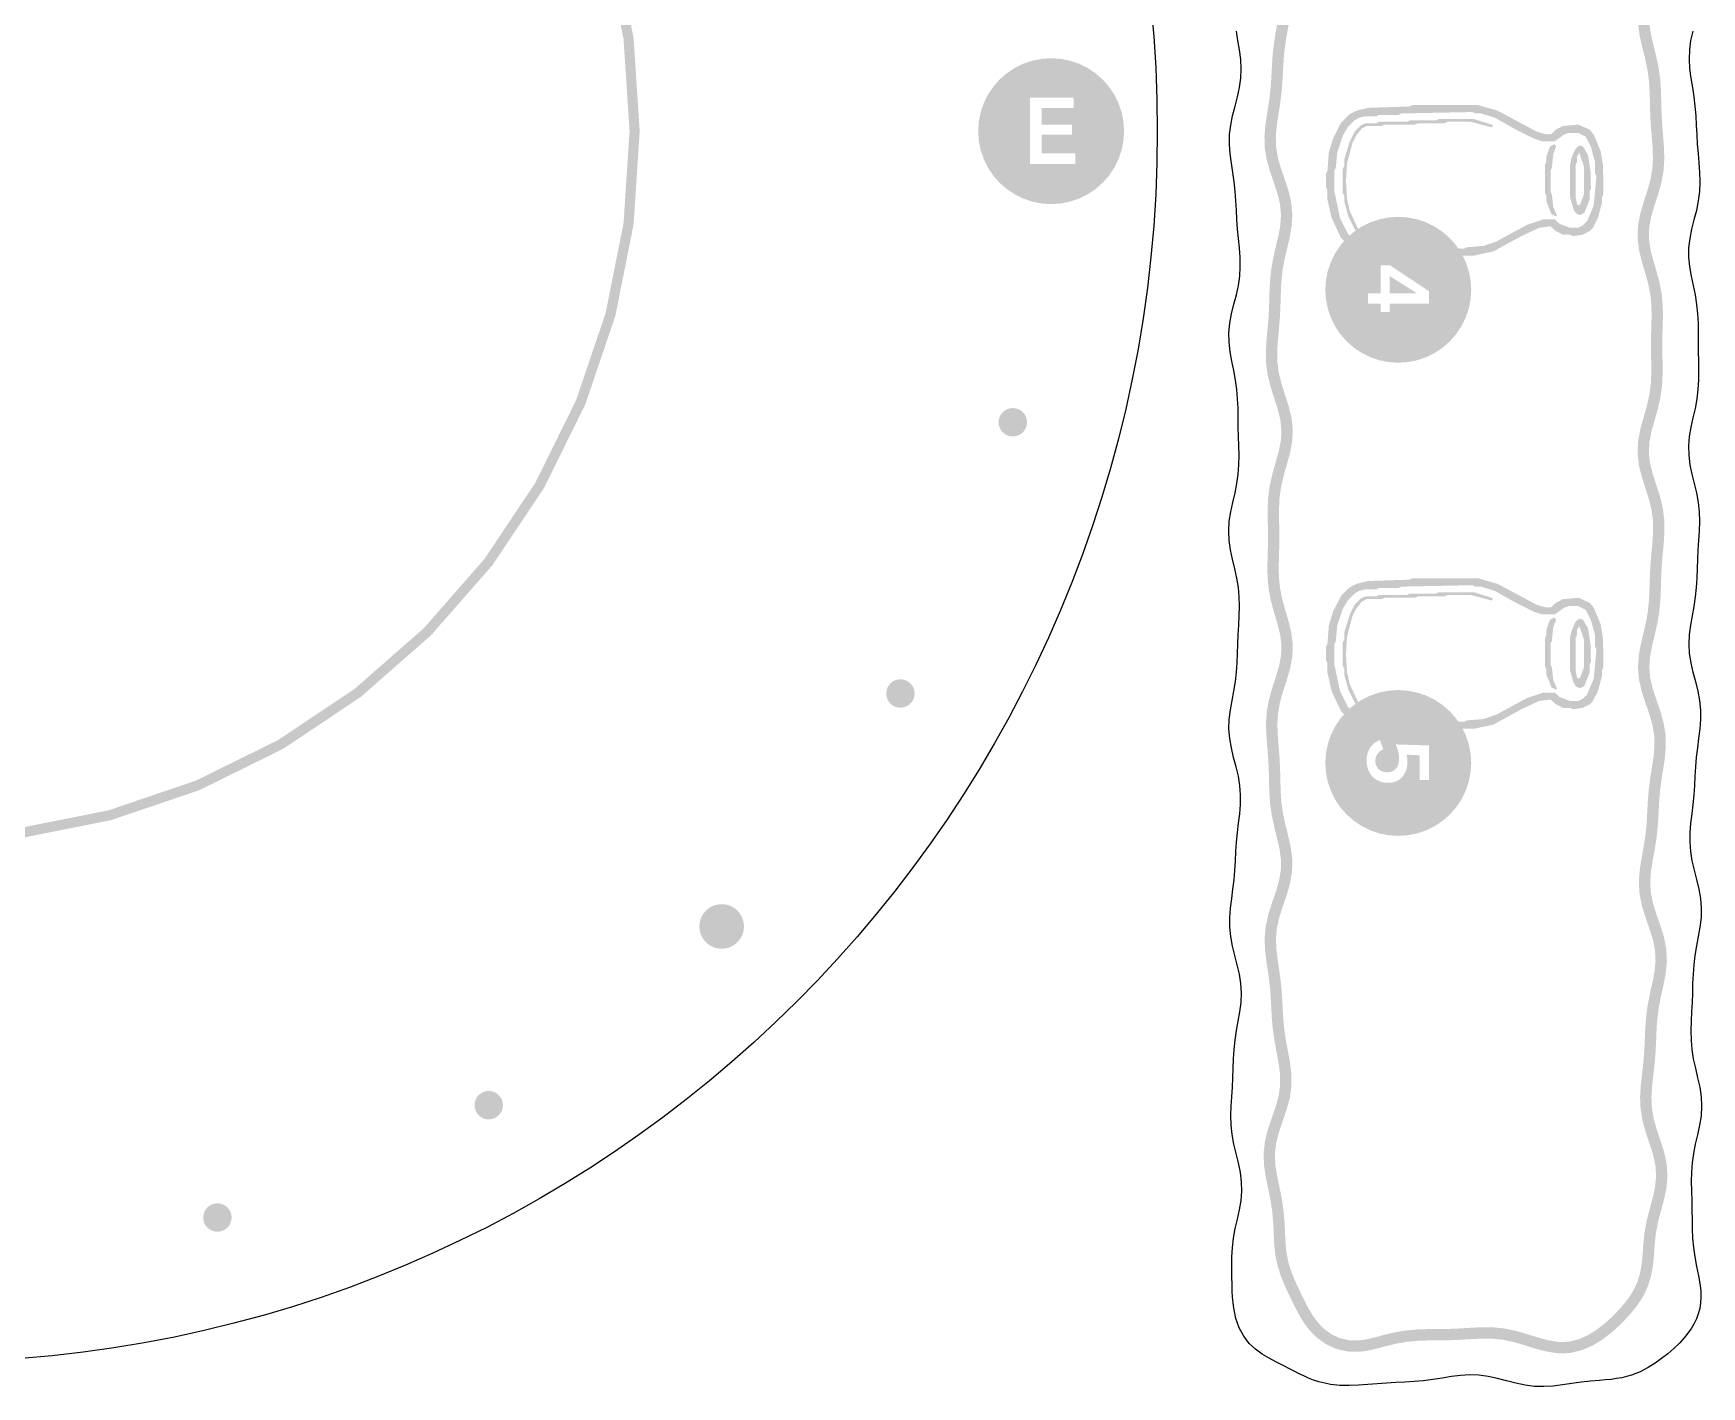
# Model space of a CAD drawing. Header units: millimetres. Extents: x 7 to 181, y 8 to 291.
# Drawn here: x 93 to 175.3, y 168.3 to 235.1 of the extents above; entities that cross this region are included whole.
import ezdxf

# ---------------------------------------------------------------- set-up
doc = ezdxf.new("R2010")
doc.units = ezdxf.units.MM
doc.layers.add('CUT', color=1, linetype='Continuous')
doc.layers.add('RASTER', color=7, linetype='Continuous')

msp = doc.modelspace()

# ---------------------------------------------------------------- hatches: boundary and pattern name
at = {"layer": 'RASTER'}
h = msp.add_hatch(color=7, dxfattribs=at)
h.paths.add_polyline_path([(122.9, 230.3), (122.599, 225.705), (121.701, 221.19), (120.221, 216.83), (118.184, 212.7), (115.626, 208.872), (112.59, 205.41), (109.128, 202.374), (105.3, 199.816), (101.17, 197.779), (96.81, 196.299), (92.295, 195.401), (87.7, 195.1), (83.105, 195.401), (78.59, 196.299), (74.23, 197.779), (70.1, 199.816), (66.272, 202.374), (62.81, 205.41), (59.774, 208.872), (57.216, 212.7), (55.179, 216.83), (53.699, 221.19), (52.801, 225.705), (52.5, 230.3), (52.801, 234.895), (53.699, 239.41), (55.179, 243.77), (57.216, 247.9), (59.774, 251.728), (62.81, 255.19), (66.272, 258.226), (70.1, 260.784), (74.23, 262.821), (78.59, 264.301), (83.105, 265.199), (87.7, 265.5), (92.295, 265.199), (96.81, 264.301), (101.17, 262.821), (105.3, 260.784), (109.128, 258.226), (112.59, 255.19), (115.626, 251.728), (118.184, 247.9), (120.221, 243.77), (121.701, 239.41), (122.599, 234.895)])
h.paths.add_polyline_path([(122.4, 230.3), (122.103, 225.771), (121.218, 221.319), (119.759, 217.021), (117.751, 212.95), (115.229, 209.176), (112.237, 205.763), (108.824, 202.771), (105.05, 200.249), (100.979, 198.241), (96.681, 196.782), (92.229, 195.897), (87.7, 195.6), (83.171, 195.897), (78.719, 196.782), (74.421, 198.241), (70.35, 200.249), (66.576, 202.771), (63.163, 205.763), (60.171, 209.176), (57.649, 212.95), (55.641, 217.021), (54.182, 221.319), (53.297, 225.771), (53, 230.3), (53.297, 234.829), (54.182, 239.281), (55.641, 243.579), (57.649, 247.65), (60.171, 251.424), (63.163, 254.837), (66.576, 257.829), (70.35, 260.351), (74.421, 262.359), (78.719, 263.818), (83.171, 264.703), (87.7, 265), (92.229, 264.703), (96.681, 263.818), (100.979, 262.359), (105.05, 260.351), (108.824, 257.829), (112.237, 254.837), (115.229, 251.424), (117.751, 247.65), (119.759, 243.579), (121.218, 239.281), (122.103, 234.829)], flags=0)
for points in [[(169.303, 259.371), (169.801, 259.263), (170.218, 259.07), (170.579, 258.808), (170.881, 258.501), (171.128, 258.172), (171.333, 257.834), (171.512, 257.495), (171.681, 257.153), (171.849, 256.801), (172.019, 256.43), (172.184, 256.03), (172.327, 255.592), (172.435, 255.103), (172.464, 254.849), (172.49, 254.582), (172.515, 254.029), (172.544, 253.465), (172.596, 252.893), (172.685, 252.32), (172.799, 251.755), (172.915, 251.204), (172.995, 250.67), (173.013, 250.15), (172.953, 249.631), (172.818, 249.102), (172.633, 248.555), (172.438, 247.989), (172.281, 247.405), (172.198, 246.81), (172.201, 246.216), (172.273, 245.633), (172.378, 245.067), (172.481, 244.515), (172.559, 243.97), (172.607, 243.425), (172.636, 242.872), (172.667, 242.31), (172.716, 241.741), (172.79, 241.175), (172.874, 240.618), (172.941, 240.076), (172.962, 239.547), (172.917, 239.025), (172.8, 238.498), (172.627, 237.955), (172.433, 237.394), (172.264, 236.814), (172.165, 236.219), (172.157, 235.619), (172.235, 235.029), (172.364, 234.456), (172.503, 233.9), (172.618, 233.356), (172.693, 232.818), (172.73, 232.276), (172.745, 231.724), (172.759, 231.163), (172.788, 230.598), (172.833, 230.036), (172.877, 229.485), (172.894, 228.947), (172.861, 228.419), (172.766, 227.89), (172.615, 227.351), (172.434, 226.795), (172.265, 226.22), (172.154, 225.627), (172.134, 225.026), (172.208, 224.43), (172.35, 223.85), (172.516, 223.289), (172.665, 222.744), (172.768, 222.21), (172.819, 221.677), (172.826, 221.136), (172.81, 220.584), (172.796, 220.022), (172.796, 219.458), (172.808, 218.899), (172.813, 218.35), (172.788, 217.813), (172.716, 217.28), (172.593, 216.741), (172.436, 216.19), (172.279, 215.621), (172.165, 215.033), (172.132, 214.433), (172.197, 213.834), (172.341, 213.249), (172.523, 212.682), (172.698, 212.134), (172.828, 211.601), (172.896, 211.074), (172.903, 210.544), (172.867, 210.001), (172.814, 209.446), (172.768, 208.881), (172.741, 208.316), (172.725, 207.757), (172.702, 207.209), (172.651, 206.668), (172.561, 206.128), (172.437, 205.58), (172.302, 205.017), (172.195, 204.436), (172.154, 203.841), (172.204, 203.242), (172.34, 202.652), (172.527, 202.081), (172.718, 201.528), (172.87, 200.993), (172.956, 200.47), (172.969, 199.948), (172.922, 199.415), (172.838, 198.866), (172.75, 198.304), (172.68, 197.735), (172.637, 197.168), (172.608, 196.608), (172.575, 196.058), (172.518, 195.513), (172.432, 194.966), (172.33, 194.408), (172.24, 193.835), (172.197, 193.247), (172.233, 192.652), (172.352, 192.061), (172.531, 191.484), (172.727, 190.927), (172.894, 190.388), (172.997, 189.865), (173.021, 189.348), (172.97, 188.823), (172.866, 188.283), (172.741, 187.725), (172.631, 187.155), (172.554, 186.581), (172.513, 186.01), (172.49, 185.449), (172.464, 184.897), (172.42, 184.348), (172.358, 183.795), (172.295, 183.23), (172.259, 182.651), (172.282, 182.062), (172.379, 181.472), (172.539, 180.893), (172.728, 180.33), (172.9, 179.787), (173.016, 179.261), (173.052, 178.746), (173.005, 178.228), (172.891, 177.694), (172.741, 177.142), (172.594, 176.574), (172.483, 175.996), (172.423, 175.426), (172.4, 175.138), (172.387, 174.87), (172.336, 174.369), (172.252, 173.92), (172.127, 173.517), (171.964, 173.157), (171.771, 172.833), (171.555, 172.538), (171.319, 172.259), (171.064, 171.986), (170.785, 171.711), (170.473, 171.432), (170.118, 171.156), (169.714, 170.901), (169.26, 170.694), (168.754, 170.566), (168.494, 170.55), (168.239, 170.551), (167.725, 170.633), (167.206, 170.773), (166.67, 170.943), (166.118, 171.101), (165.555, 171.217), (164.989, 171.273), (164.429, 171.277), (163.881, 171.25), (163.344, 171.216), (162.812, 171.194), (162.279, 171.187), (161.738, 171.183), (161.186, 171.164), (160.628, 171.108), (160.069, 171.007), (159.52, 170.871), (158.982, 170.728), (158.709, 170.673), (158.44, 170.631), (157.923, 170.631), (157.455, 170.734), (157.038, 170.927), (156.677, 171.189), (156.375, 171.496), (156.127, 171.826), (155.922, 172.163), (155.744, 172.502), (155.575, 172.845), (155.407, 173.197), (155.236, 173.567), (155.072, 173.967), (154.928, 174.405), (154.821, 174.894), (154.792, 175.148), (154.766, 175.416), (154.74, 175.968), (154.712, 176.532), (154.659, 177.105), (154.571, 177.677), (154.456, 178.242), (154.341, 178.793), (154.26, 179.327), (154.243, 179.848), (154.303, 180.366), (154.438, 180.895), (154.623, 181.442), (154.818, 182.008), (154.975, 182.592), (155.058, 183.187), (155.055, 183.782), (154.983, 184.364), (154.878, 184.93), (154.775, 185.483), (154.697, 186.027), (154.648, 186.572), (154.619, 187.125), (154.589, 187.688), (154.54, 188.256), (154.466, 188.823), (154.382, 189.379), (154.314, 189.922), (154.293, 190.45), (154.339, 190.972), (154.456, 191.499), (154.629, 192.042), (154.823, 192.603), (154.992, 193.183), (155.091, 193.778), (155.098, 194.378), (155.021, 194.968), (154.892, 195.541), (154.753, 196.098), (154.638, 196.641), (154.563, 197.179), (154.525, 197.721), (154.511, 198.273), (154.497, 198.834), (154.468, 199.399), (154.423, 199.961), (154.379, 200.512), (154.362, 201.05), (154.395, 201.578), (154.49, 202.107), (154.641, 202.647), (154.822, 203.202), (154.991, 203.777), (155.102, 204.37), (155.122, 204.972), (155.048, 205.568), (154.906, 206.148), (154.74, 206.709), (154.591, 207.253), (154.488, 207.788), (154.437, 208.321), (154.43, 208.861), (154.445, 209.413), (154.46, 209.975), (154.46, 210.539), (154.448, 211.098), (154.443, 211.647), (154.468, 212.184), (154.54, 212.718), (154.662, 213.256), (154.819, 213.807), (154.977, 214.376), (155.091, 214.964), (155.124, 215.564), (155.059, 216.163), (154.915, 216.749), (154.733, 217.315), (154.558, 217.863), (154.428, 218.396), (154.36, 218.923), (154.353, 219.453), (154.389, 219.996), (154.442, 220.552), (154.488, 221.116), (154.515, 221.681), (154.531, 222.24), (154.554, 222.788), (154.605, 223.329), (154.695, 223.869), (154.819, 224.417), (154.954, 224.98), (155.061, 225.561), (155.102, 226.156), (155.051, 226.755), (154.916, 227.345), (154.729, 227.917), (154.538, 228.469), (154.386, 229.004), (154.3, 229.527), (154.286, 230.05), (154.334, 230.583), (154.418, 231.131), (154.506, 231.693), (154.576, 232.262), (154.619, 232.829), (154.647, 233.389), (154.681, 233.94), (154.738, 234.484), (154.824, 235.031), (154.926, 235.589), (155.016, 236.162), (155.058, 236.75), (155.023, 237.346), (154.904, 237.937), (154.725, 238.513), (154.529, 239.071), (154.362, 239.609), (154.259, 240.132), (154.235, 240.649), (154.286, 241.174), (154.39, 241.715), (154.514, 242.272), (154.625, 242.842), (154.701, 243.416), (154.743, 243.987), (154.765, 244.548), (154.791, 245.1), (154.835, 245.649), (154.898, 246.202), (154.961, 246.767), (154.997, 247.346), (154.974, 247.935), (154.877, 248.525), (154.716, 249.105), (154.528, 249.667), (154.355, 250.211), (154.24, 250.736), (154.204, 251.251), (154.25, 251.769), (154.365, 252.303), (154.515, 252.855), (154.662, 253.423), (154.773, 254.001), (154.833, 254.571), (154.855, 254.859), (154.869, 255.127), (154.92, 255.628), (155.004, 256.077), (155.129, 256.48), (155.292, 256.84), (155.485, 257.164), (155.701, 257.46), (155.937, 257.738), (156.191, 258.011), (156.471, 258.286), (156.783, 258.565), (157.138, 258.841), (157.542, 259.097), (158.02, 259.313), (157.788, 259.823), (157.277, 259.59), (156.817, 259.3), (156.425, 258.996), (156.088, 258.695), (155.79, 258.402), (155.518, 258.111), (155.26, 257.806), (155.017, 257.473), (154.794, 257.098), (154.605, 256.678), (154.46, 256.211), (154.365, 255.708), (154.31, 255.174), (154.296, 254.895), (154.275, 254.625), (154.218, 254.084), (154.115, 253.546), (153.973, 252.999), (153.82, 252.435), (153.696, 251.853), (153.643, 251.256), (153.685, 250.656), (153.814, 250.066), (153.995, 249.493), (154.181, 248.94), (154.329, 248.404), (154.416, 247.879), (154.436, 247.352), (154.403, 246.816), (154.341, 246.265), (154.278, 245.703), (154.232, 245.136), (154.206, 244.573), (154.183, 244.018), (154.144, 243.473), (154.072, 242.932), (153.966, 242.387), (153.841, 241.828), (153.731, 241.254), (153.675, 240.663), (153.703, 240.064), (153.819, 239.472), (153.997, 238.895), (154.193, 238.337), (154.361, 237.798), (154.467, 237.273), (154.498, 236.753), (154.46, 236.226), (154.373, 235.683), (154.271, 235.125), (154.183, 234.557), (154.123, 233.986), (154.088, 233.421), (154.06, 232.865), (154.018, 232.317), (153.951, 231.77), (153.864, 231.217), (153.778, 230.65), (153.726, 230.067), (153.742, 229.474), (153.839, 228.882), (154.004, 228.301), (154.198, 227.738), (154.376, 227.194), (154.498, 226.668), (154.541, 226.152), (154.505, 225.632), (154.406, 225.097), (154.273, 224.544), (154.145, 223.977), (154.049, 223.401), (153.995, 222.826), (153.971, 222.259), (153.955, 221.702), (153.929, 221.152), (153.884, 220.601), (153.831, 220.041), (153.793, 219.468), (153.801, 218.883), (153.877, 218.294), (154.019, 217.712), (154.199, 217.144), (154.376, 216.595), (154.507, 216.065), (154.563, 215.549), (154.535, 215.033), (154.432, 214.505), (154.28, 213.959), (154.119, 213.395), (153.988, 212.818), (153.91, 212.235), (153.882, 211.657), (153.888, 211.09), (153.899, 210.533), (153.899, 209.982), (153.885, 209.428), (153.87, 208.865), (153.878, 208.29), (153.933, 207.708), (154.045, 207.126), (154.201, 206.555), (154.365, 206.001), (154.497, 205.465), (154.562, 204.946), (154.545, 204.432), (154.446, 203.909), (154.287, 203.368), (154.105, 202.809), (153.944, 202.233), (153.839, 201.646), (153.801, 201.059), (153.819, 200.481), (153.864, 199.917), (153.909, 199.363), (153.937, 198.813), (153.951, 198.258), (153.966, 197.694), (154.005, 197.121), (154.086, 196.544), (154.207, 195.971), (154.347, 195.412), (154.469, 194.87), (154.539, 194.344), (154.533, 193.828), (154.445, 193.308), (154.289, 192.773), (154.097, 192.218), (153.915, 191.645), (153.785, 191.057), (153.733, 190.464), (153.756, 189.876), (153.826, 189.303), (153.911, 188.744), (153.983, 188.195), (154.03, 187.648), (154.06, 187.095), (154.089, 186.533), (154.14, 185.962), (154.222, 185.391), (154.327, 184.828), (154.429, 184.278), (154.496, 183.745), (154.499, 183.224), (154.426, 182.704), (154.282, 182.173), (154.093, 181.623), (153.9, 181.054), (153.752, 180.468), (153.683, 179.871), (153.702, 179.276), (153.79, 178.694), (153.907, 178.129), (154.02, 177.579), (154.103, 177.036), (154.153, 176.493), (154.181, 175.941), (154.206, 175.381), (154.234, 175.088), (154.27, 174.792), (154.387, 174.258), (154.546, 173.774), (154.722, 173.344), (154.899, 172.959), (155.071, 172.6), (155.244, 172.248), (155.435, 171.886), (155.664, 171.51), (155.951, 171.129), (156.312, 170.763), (156.756, 170.443), (157.278, 170.202), (157.863, 170.074), (158.469, 170.072), (158.806, 170.121), (159.115, 170.184), (159.659, 170.328), (160.187, 170.459), (160.706, 170.553), (161.224, 170.605), (161.749, 170.623), (162.285, 170.626), (162.828, 170.634), (163.373, 170.657), (163.913, 170.69), (164.442, 170.717), (164.959, 170.714), (165.47, 170.663), (165.984, 170.557), (166.508, 170.406), (167.049, 170.236), (167.607, 170.085), (168.18, 169.994), (168.511, 169.989), (168.857, 170.015), (169.444, 170.165), (169.979, 170.407), (170.439, 170.697), (170.831, 171.001), (171.168, 171.302), (171.466, 171.595), (171.738, 171.887), (171.995, 172.191), (172.239, 172.525), (172.461, 172.899), (172.651, 173.32), (172.796, 173.786), (172.891, 174.289), (172.946, 174.823), (172.96, 175.102), (172.981, 175.372), (173.038, 175.914), (173.141, 176.451), (173.283, 176.998), (173.436, 177.562), (173.56, 178.144), (173.612, 178.741), (173.571, 179.341), (173.442, 179.932), (173.261, 180.504), (173.075, 181.057), (172.926, 181.593), (172.84, 182.119), (172.819, 182.645), (172.853, 183.181), (172.915, 183.732), (172.978, 184.294), (173.024, 184.861), (173.05, 185.425), (173.073, 185.979), (173.112, 186.524), (173.184, 187.065), (173.29, 187.611), (173.414, 188.169), (173.525, 188.744), (173.581, 189.334), (173.553, 189.933), (173.437, 190.525), (173.259, 191.103), (173.063, 191.66), (172.894, 192.2), (172.788, 192.724), (172.758, 193.244), (172.796, 193.771), (172.882, 194.314), (172.985, 194.872), (173.073, 195.44), (173.133, 196.011), (173.168, 196.577), (173.196, 197.132), (173.238, 197.68), (173.305, 198.227), (173.392, 198.78), (173.478, 199.348), (173.53, 199.93), (173.514, 200.523), (173.417, 201.116), (173.252, 201.696), (173.058, 202.259), (172.88, 202.803), (172.758, 203.329), (172.714, 203.845), (172.751, 204.366), (172.85, 204.901), (172.983, 205.453), (173.111, 206.02), (173.207, 206.596), (173.261, 207.171), (173.285, 207.738), (173.301, 208.295), (173.327, 208.845), (173.372, 209.396), (173.425, 209.956), (173.463, 210.529), (173.454, 211.114), (173.379, 211.703), (173.237, 212.286), (173.057, 212.853), (172.88, 213.402), (172.748, 213.932), (172.692, 214.448), (172.721, 214.964), (172.824, 215.492), (172.976, 216.038), (173.136, 216.602), (173.267, 217.18), (173.346, 217.762), (173.373, 218.34), (173.368, 218.907), (173.357, 219.464), (173.356, 220.015), (173.371, 220.569), (173.386, 221.132), (173.378, 221.707), (173.323, 222.29), (173.21, 222.871), (173.055, 223.442), (172.891, 223.996), (172.759, 224.532), (172.693, 225.051), (172.711, 225.565), (172.81, 226.088), (172.969, 226.629), (173.151, 227.188), (173.312, 227.765), (173.417, 228.351), (173.454, 228.938), (173.436, 229.516), (173.392, 230.081), (173.347, 230.635), (173.319, 231.185), (173.305, 231.739), (173.29, 232.303), (173.251, 232.876), (173.17, 233.454), (173.049, 234.026), (172.909, 234.585), (172.786, 235.128), (172.717, 235.653), (172.723, 236.169), (172.81, 236.689), (172.967, 237.224), (173.159, 237.779), (173.341, 238.352), (173.471, 238.94), (173.523, 239.534), (173.5, 240.121), (173.429, 240.694), (173.345, 241.253), (173.273, 241.802), (173.226, 242.349), (173.196, 242.902), (173.166, 243.465), (173.116, 244.035), (173.034, 244.606), (172.929, 245.169), (172.826, 245.719), (172.76, 246.252), (172.757, 246.773), (172.83, 247.293), (172.974, 247.825), (173.163, 248.374), (173.356, 248.943), (173.504, 249.529), (173.573, 250.127), (173.553, 250.721), (173.466, 251.303), (173.348, 251.868), (173.236, 252.418), (173.153, 252.961), (173.103, 253.505), (173.075, 254.056), (173.05, 254.617), (173.021, 254.909), (172.986, 255.205), (172.868, 255.739), (172.71, 256.223), (172.534, 256.653), (172.357, 257.038), (172.185, 257.397), (172.011, 257.75), (171.821, 258.111), (171.592, 258.487), (171.305, 258.868), (170.943, 259.234), (170.5, 259.555), (169.978, 259.795), (169.423, 259.918)], [(142.009, 215.936), (142.003, 215.844), (141.985, 215.754), (141.956, 215.668), (141.915, 215.586), (141.864, 215.509), (141.804, 215.441), (141.735, 215.38), (141.659, 215.329), (141.577, 215.289), (141.49, 215.259), (141.4, 215.242), (141.309, 215.236), (141.218, 215.242), (141.128, 215.259), (141.041, 215.289), (140.959, 215.329), (140.883, 215.38), (140.814, 215.441), (140.754, 215.509), (140.703, 215.586), (140.662, 215.668), (140.633, 215.754), (140.615, 215.844), (140.609, 215.936), (140.615, 216.027), (140.633, 216.117), (140.662, 216.203), (140.703, 216.286), (140.754, 216.362), (140.814, 216.431), (140.883, 216.491), (140.959, 216.542), (141.041, 216.582), (141.128, 216.612), (141.218, 216.63), (141.309, 216.636), (141.4, 216.63), (141.49, 216.612), (141.577, 216.582), (141.659, 216.542), (141.735, 216.491), (141.804, 216.431), (141.864, 216.362), (141.915, 216.286), (141.956, 216.203), (141.985, 216.117), (142.003, 216.027)], [(136.464, 202.55), (136.458, 202.459), (136.441, 202.369), (136.411, 202.282), (136.371, 202.2), (136.32, 202.124), (136.259, 202.055), (136.191, 201.995), (136.114, 201.944), (136.032, 201.903), (135.946, 201.874), (135.856, 201.856), (135.764, 201.85), (135.673, 201.856), (135.583, 201.874), (135.497, 201.903), (135.414, 201.944), (135.338, 201.995), (135.269, 202.055), (135.209, 202.124), (135.158, 202.2), (135.118, 202.282), (135.088, 202.369), (135.07, 202.459), (135.064, 202.55), (135.07, 202.641), (135.088, 202.731), (135.118, 202.818), (135.158, 202.9), (135.209, 202.976), (135.269, 203.045), (135.338, 203.105), (135.414, 203.156), (135.497, 203.197), (135.583, 203.226), (135.673, 203.244), (135.764, 203.25), (135.856, 203.244), (135.946, 203.226), (136.032, 203.197), (136.114, 203.156), (136.191, 203.105), (136.259, 203.045), (136.32, 202.976), (136.371, 202.9), (136.411, 202.818), (136.441, 202.731), (136.458, 202.641)], [(128.044, 191.056), (128.035, 190.912), (128.007, 190.771), (127.961, 190.635), (127.897, 190.506), (127.817, 190.386), (127.722, 190.278), (127.614, 190.183), (127.494, 190.103), (127.365, 190.039), (127.229, 189.993), (127.088, 189.965), (126.944, 189.956), (126.801, 189.965), (126.66, 189.993), (126.523, 190.039), (126.394, 190.103), (126.275, 190.183), (126.167, 190.278), (126.072, 190.386), (125.992, 190.506), (125.928, 190.635), (125.882, 190.771), (125.854, 190.912), (125.844, 191.056), (125.854, 191.199), (125.882, 191.34), (125.928, 191.477), (125.992, 191.606), (126.072, 191.725), (126.167, 191.833), (126.275, 191.928), (126.394, 192.008), (126.523, 192.072), (126.66, 192.118), (126.801, 192.146), (126.944, 192.156), (127.088, 192.146), (127.229, 192.118), (127.365, 192.072), (127.494, 192.008), (127.614, 191.928), (127.722, 191.833), (127.817, 191.725), (127.897, 191.606), (127.961, 191.477), (128.007, 191.34), (128.035, 191.199)], [(116.15, 182.236), (116.144, 182.144), (116.126, 182.054), (116.097, 181.968), (116.056, 181.886), (116.005, 181.809), (115.945, 181.741), (115.876, 181.68), (115.8, 181.629), (115.718, 181.589), (115.631, 181.559), (115.541, 181.542), (115.45, 181.536), (115.359, 181.542), (115.269, 181.559), (115.182, 181.589), (115.1, 181.629), (115.024, 181.68), (114.955, 181.741), (114.895, 181.809), (114.844, 181.886), (114.803, 181.968), (114.774, 182.054), (114.756, 182.144), (114.75, 182.236), (114.756, 182.327), (114.774, 182.417), (114.803, 182.503), (114.844, 182.586), (114.895, 182.662), (114.955, 182.731), (115.024, 182.791), (115.1, 182.842), (115.182, 182.882), (115.269, 182.912), (115.359, 182.93), (115.45, 182.936), (115.541, 182.93), (115.631, 182.912), (115.718, 182.882), (115.8, 182.842), (115.876, 182.791), (115.945, 182.731), (116.005, 182.662), (116.056, 182.586), (116.097, 182.503), (116.126, 182.417), (116.144, 182.327)], [(102.764, 176.691), (102.758, 176.6), (102.741, 176.51), (102.711, 176.423), (102.671, 176.341), (102.62, 176.265), (102.559, 176.196), (102.491, 176.136), (102.414, 176.085), (102.332, 176.044), (102.246, 176.015), (102.156, 175.997), (102.064, 175.991), (101.973, 175.997), (101.883, 176.015), (101.797, 176.044), (101.714, 176.085), (101.638, 176.136), (101.569, 176.196), (101.509, 176.265), (101.458, 176.341), (101.418, 176.423), (101.388, 176.51), (101.37, 176.6), (101.364, 176.691), (101.37, 176.782), (101.388, 176.872), (101.418, 176.959), (101.458, 177.041), (101.509, 177.117), (101.569, 177.186), (101.638, 177.246), (101.714, 177.297), (101.797, 177.338), (101.883, 177.367), (101.973, 177.385), (102.064, 177.391), (102.156, 177.385), (102.246, 177.367), (102.332, 177.338), (102.414, 177.297), (102.491, 177.246), (102.559, 177.186), (102.62, 177.117), (102.671, 177.041), (102.711, 176.959), (102.741, 176.872), (102.758, 176.782)]]:
    msp.add_hatch(color=7, dxfattribs=at).paths.add_polyline_path(points)
h = msp.add_hatch(color=7, dxfattribs=at)
h.paths.add_polyline_path([(146.8, 230.3), (146.769, 229.83), (146.677, 229.368), (146.526, 228.922), (146.318, 228.5), (146.056, 228.108), (145.746, 227.754), (145.392, 227.444), (145, 227.182), (144.578, 226.974), (144.132, 226.823), (143.67, 226.731), (143.2, 226.7), (142.73, 226.731), (142.268, 226.823), (141.822, 226.974), (141.4, 227.182), (141.008, 227.444), (140.654, 227.754), (140.344, 228.108), (140.082, 228.5), (139.874, 228.922), (139.723, 229.368), (139.631, 229.83), (139.6, 230.3), (139.631, 230.77), (139.723, 231.232), (139.874, 231.678), (140.082, 232.1), (140.344, 232.492), (140.654, 232.846), (141.008, 233.156), (141.4, 233.418), (141.822, 233.626), (142.268, 233.777), (142.73, 233.869), (143.2, 233.9), (143.67, 233.869), (144.132, 233.777), (144.578, 233.626), (145, 233.418), (145.392, 233.156), (145.746, 232.846), (146.056, 232.492), (146.318, 232.1), (146.526, 231.678), (146.677, 231.232), (146.769, 230.77)])
h.paths.add_polyline_path([(142.154, 231.95), (142.154, 228.687), (144.398, 228.687), (144.398, 229.203), (142.735, 229.203), (142.735, 230.125), (144.232, 230.125), (144.232, 230.613), (142.735, 230.613), (142.735, 231.443), (144.315, 231.443), (144.315, 231.95), (142.154, 231.95)], flags=0)
h = msp.add_hatch(color=7, dxfattribs=at)
h.paths.add_polyline_path([(170.431, 228.61), (170.452, 227.186), (170.383, 227.048), (170.383, 226.773), (170.177, 226.017), (169.922, 225.515), (169.785, 225.377), (169.42, 225.192), (168.939, 225.123), (168.801, 225.192), (168.457, 225.192), (168.093, 225.377), (167.839, 225.604), (167.288, 225.535), (166.442, 225.143), (165.019, 224.366), (164.056, 224.16), (161.855, 224.16), (161.717, 224.229), (160.273, 224.229), (160.136, 224.297), (158.691, 224.297), (158.347, 224.366), (157.983, 224.552), (157.501, 225.033), (157.041, 226.017), (156.834, 226.911), (156.834, 227.392), (156.766, 227.53), (156.766, 228.218), (156.834, 228.355), (156.903, 229.249), (157.109, 229.937), (157.501, 230.714), (157.914, 231.127), (158.279, 231.313), (158.829, 231.45), (160.892, 231.519), (161.03, 231.588), (164.262, 231.588), (165.225, 231.313), (167.151, 230.281), (167.632, 230.143), (167.887, 230.164), (168.093, 230.37), (168.457, 230.556), (169.214, 230.625), (169.785, 230.37), (169.991, 230.095), (170.314, 229.318)])
h.paths.add_polyline_path([(170.108, 228.08), (170.039, 228.218), (170.039, 228.768), (169.833, 229.524), (169.579, 230.026), (169.214, 230.212), (168.733, 230.212), (168.526, 230.143), (168.045, 229.8), (167.426, 229.8), (167.013, 229.937), (166.14, 230.37), (165.087, 230.969), (164.4, 231.175), (164.125, 231.175), (163.987, 231.244), (160.479, 231.175), (160.342, 231.106), (159.379, 231.106), (159.242, 231.037), (158.691, 231.037), (158.416, 230.969), (158.189, 230.852), (157.845, 230.508), (157.591, 230.075), (157.316, 229.249), (157.247, 228.493), (157.178, 228.355), (157.178, 227.324), (157.453, 226.017), (157.845, 225.24), (158.189, 224.896), (158.416, 224.779), (158.623, 224.71), (159.929, 224.71), (160.067, 224.641), (161.167, 224.641), (161.305, 224.573), (163.574, 224.504), (163.712, 224.573), (164.537, 224.641), (165.156, 224.848), (166.669, 225.673), (167.495, 225.948), (168.045, 225.948), (168.299, 225.721), (168.801, 225.535), (169.214, 225.535), (169.441, 225.652), (169.647, 225.859), (169.971, 226.636)], flags=0)
h.paths.add_polyline_path([(169.812, 228.335), (169.833, 227.461), (169.764, 227.324), (169.764, 226.911), (169.51, 226.271), (169.283, 226.154), (169.097, 226.244), (168.987, 226.409), (168.801, 227.048), (168.801, 228.63), (168.87, 228.974), (169.056, 229.407), (169.193, 229.545), (169.283, 229.593), (169.441, 229.545), (169.695, 229.112)], flags=0)
h.paths.add_polyline_path([(169.489, 228.562), (169.262, 229.229), (169.145, 229.043), (169.145, 228.768), (169.076, 228.63), (169.076, 227.048), (169.145, 226.705), (169.214, 226.636), (169.303, 226.684), (169.489, 227.186)], flags=0)
h.paths.add_polyline_path([(168.162, 226.134), (168.114, 226.086), (167.887, 226.203), (167.632, 226.842), (167.632, 227.117), (167.563, 227.255), (167.563, 228.63), (167.632, 228.768), (167.632, 229.043), (167.818, 229.545), (168.045, 229.662), (168.114, 229.524), (167.976, 229.181), (167.907, 228.493), (167.839, 228.355), (167.839, 227.324), (167.907, 227.186), (167.976, 226.567)], flags=0)
h.paths.add_polyline_path([(164.998, 230.604), (164.95, 230.487), (163.918, 230.762), (162.749, 230.762), (162.612, 230.694), (161.305, 230.694), (161.167, 230.625), (159.654, 230.625), (159.517, 230.556), (158.76, 230.556), (158.533, 230.439), (158.258, 230.095), (158.072, 229.731), (157.797, 228.699), (157.749, 227.853), (157.797, 226.98), (157.935, 226.361), (158.327, 225.515), (158.533, 225.308), (158.829, 225.192), (159.654, 225.192), (159.909, 225.075), (158.76, 225.054), (158.396, 225.24), (158.189, 225.446), (157.866, 226.086), (157.66, 226.842), (157.66, 227.117), (157.591, 227.255), (157.591, 228.424), (157.66, 228.562), (157.66, 228.905), (157.935, 229.8), (158.189, 230.302), (158.464, 230.577), (158.691, 230.694), (159.242, 230.694), (159.379, 230.762), (160.755, 230.762), (160.892, 230.831), (162.199, 230.831), (162.336, 230.9), (164.056, 230.9)], flags=0)
h.paths.add_polyline_path([(160.734, 225.033), (160.686, 224.985), (160.067, 224.985), (159.998, 225.054), (160.067, 225.123), (160.204, 225.123), (160.342, 225.054)], flags=0)
h = msp.add_hatch(color=7, dxfattribs=at)
h.paths.add_polyline_path([(163.928, 222.473), (163.897, 222.004), (163.805, 221.542), (163.654, 221.096), (163.445, 220.674), (163.184, 220.282), (162.873, 219.928), (162.519, 219.618), (162.128, 219.356), (161.706, 219.148), (161.26, 218.996), (160.798, 218.905), (160.328, 218.874), (159.858, 218.905), (159.396, 218.996), (158.951, 219.148), (158.528, 219.356), (158.137, 219.618), (157.783, 219.928), (157.472, 220.282), (157.211, 220.674), (157.002, 221.096), (156.851, 221.542), (156.759, 222.004), (156.728, 222.473), (156.759, 222.943), (156.851, 223.405), (157.002, 223.851), (157.211, 224.273), (157.472, 224.665), (157.783, 225.019), (158.137, 225.329), (158.528, 225.591), (158.951, 225.799), (159.396, 225.95), (159.858, 226.042), (160.328, 226.073), (160.798, 226.042), (161.26, 225.95), (161.706, 225.799), (162.128, 225.591), (162.519, 225.329), (162.873, 225.019), (163.184, 224.665), (163.445, 224.273), (163.654, 223.851), (163.805, 223.405), (163.897, 222.943)])
h.paths.add_polyline_path([(159.466, 222.291), (158.841, 222.291), (158.841, 221.79), (159.466, 221.79), (159.466, 221.369), (159.903, 221.369), (159.903, 221.79), (161.849, 221.79), (161.849, 222.401), (159.916, 223.68), (159.466, 223.68), (159.466, 222.291)], flags=0)
h.paths.add_polyline_path([(161.25, 222.291), (159.903, 222.291), (159.903, 223.153), (161.25, 222.299), (161.25, 222.291)], flags=0)
h = msp.add_hatch(color=7, dxfattribs=at)
h.paths.add_polyline_path([(170.431, 205.26), (170.452, 203.836), (170.383, 203.698), (170.383, 203.423), (170.177, 202.667), (169.922, 202.165), (169.785, 202.027), (169.42, 201.842), (168.939, 201.773), (168.801, 201.842), (168.457, 201.842), (168.093, 202.027), (167.839, 202.254), (167.288, 202.185), (166.442, 201.793), (165.019, 201.016), (164.056, 200.81), (161.855, 200.81), (161.717, 200.879), (160.273, 200.879), (160.136, 200.947), (158.691, 200.947), (158.347, 201.016), (157.983, 201.202), (157.501, 201.683), (157.041, 202.667), (156.834, 203.561), (156.834, 204.042), (156.766, 204.18), (156.766, 204.868), (156.834, 205.005), (156.903, 205.899), (157.109, 206.587), (157.501, 207.364), (157.914, 207.777), (158.279, 207.963), (158.829, 208.1), (160.892, 208.169), (161.03, 208.238), (164.262, 208.238), (165.225, 207.963), (167.151, 206.931), (167.632, 206.793), (167.887, 206.814), (168.093, 207.02), (168.457, 207.206), (169.214, 207.275), (169.785, 207.02), (169.991, 206.745), (170.314, 205.968)])
h.paths.add_polyline_path([(170.108, 204.73), (170.039, 204.868), (170.039, 205.418), (169.833, 206.174), (169.579, 206.676), (169.214, 206.862), (168.733, 206.862), (168.526, 206.793), (168.045, 206.45), (167.426, 206.45), (167.013, 206.587), (166.14, 207.02), (165.087, 207.619), (164.4, 207.825), (164.125, 207.825), (163.987, 207.894), (160.479, 207.825), (160.342, 207.756), (159.379, 207.756), (159.242, 207.687), (158.691, 207.687), (158.416, 207.619), (158.189, 207.502), (157.845, 207.158), (157.591, 206.725), (157.316, 205.899), (157.247, 205.143), (157.178, 205.005), (157.178, 203.974), (157.453, 202.667), (157.845, 201.89), (158.189, 201.546), (158.416, 201.429), (158.623, 201.36), (159.929, 201.36), (160.067, 201.291), (161.167, 201.291), (161.305, 201.223), (163.574, 201.154), (163.712, 201.223), (164.537, 201.291), (165.156, 201.498), (166.669, 202.323), (167.495, 202.598), (168.045, 202.598), (168.299, 202.371), (168.801, 202.185), (169.214, 202.185), (169.441, 202.302), (169.647, 202.509), (169.971, 203.286)], flags=0)
h.paths.add_polyline_path([(169.812, 204.985), (169.833, 204.111), (169.764, 203.974), (169.764, 203.561), (169.51, 202.921), (169.283, 202.804), (169.097, 202.894), (168.987, 203.059), (168.801, 203.698), (168.801, 205.28), (168.87, 205.624), (169.056, 206.057), (169.193, 206.195), (169.283, 206.243), (169.441, 206.195), (169.695, 205.762)], flags=0)
h.paths.add_polyline_path([(169.489, 205.212), (169.262, 205.879), (169.145, 205.693), (169.145, 205.418), (169.076, 205.28), (169.076, 203.698), (169.145, 203.355), (169.214, 203.286), (169.303, 203.334), (169.489, 203.836)], flags=0)
h.paths.add_polyline_path([(168.162, 202.784), (168.114, 202.736), (167.887, 202.853), (167.632, 203.492), (167.632, 203.767), (167.563, 203.905), (167.563, 205.28), (167.632, 205.418), (167.632, 205.693), (167.818, 206.195), (168.045, 206.312), (168.114, 206.174), (167.976, 205.831), (167.907, 205.143), (167.839, 205.005), (167.839, 203.974), (167.907, 203.836), (167.976, 203.217)], flags=0)
h.paths.add_polyline_path([(164.998, 207.254), (164.95, 207.137), (163.918, 207.412), (162.749, 207.412), (162.612, 207.344), (161.305, 207.344), (161.167, 207.275), (159.654, 207.275), (159.517, 207.206), (158.76, 207.206), (158.533, 207.089), (158.258, 206.745), (158.072, 206.381), (157.797, 205.349), (157.749, 204.503), (157.797, 203.63), (157.935, 203.011), (158.327, 202.165), (158.533, 201.958), (158.829, 201.842), (159.654, 201.842), (159.909, 201.725), (158.76, 201.704), (158.396, 201.89), (158.189, 202.096), (157.866, 202.736), (157.66, 203.492), (157.66, 203.767), (157.591, 203.905), (157.591, 205.074), (157.66, 205.212), (157.66, 205.555), (157.935, 206.45), (158.189, 206.952), (158.464, 207.227), (158.691, 207.344), (159.242, 207.344), (159.379, 207.412), (160.755, 207.412), (160.892, 207.481), (162.199, 207.481), (162.336, 207.55), (164.056, 207.55)], flags=0)
h.paths.add_polyline_path([(160.734, 201.683), (160.686, 201.635), (160.067, 201.635), (159.998, 201.704), (160.067, 201.773), (160.204, 201.773), (160.342, 201.704)], flags=0)
h = msp.add_hatch(color=7, dxfattribs=at)
h.paths.add_polyline_path([(163.928, 199.123), (163.897, 198.654), (163.805, 198.192), (163.654, 197.746), (163.445, 197.324), (163.184, 196.932), (162.873, 196.578), (162.519, 196.268), (162.128, 196.006), (161.706, 195.798), (161.26, 195.646), (160.798, 195.555), (160.328, 195.524), (159.858, 195.555), (159.396, 195.646), (158.951, 195.798), (158.528, 196.006), (158.137, 196.268), (157.783, 196.578), (157.472, 196.932), (157.211, 197.324), (157.002, 197.746), (156.851, 198.192), (156.759, 198.654), (156.728, 199.123), (156.759, 199.593), (156.851, 200.055), (157.002, 200.501), (157.211, 200.923), (157.472, 201.315), (157.783, 201.669), (158.137, 201.979), (158.528, 202.241), (158.951, 202.449), (159.396, 202.6), (159.858, 202.692), (160.328, 202.723), (160.798, 202.692), (161.26, 202.6), (161.706, 202.449), (162.128, 202.241), (162.519, 201.979), (162.873, 201.669), (163.184, 201.315), (163.445, 200.923), (163.654, 200.501), (163.805, 200.055), (163.897, 199.593)])
h.paths.add_polyline_path([(161.39, 198.274), (161.849, 198.274), (161.849, 199.986), (160.205, 200.037), (160.213, 200.019), (160.222, 200.001), (160.23, 199.983), (160.238, 199.964), (160.246, 199.944), (160.253, 199.924), (160.261, 199.903), (160.269, 199.882), (160.276, 199.86), (160.283, 199.838), (160.29, 199.816), (160.297, 199.793), (160.303, 199.771), (160.31, 199.749), (160.316, 199.726), (160.322, 199.703), (160.327, 199.68), (160.333, 199.657), (160.338, 199.634), (160.342, 199.611), (160.347, 199.587), (160.351, 199.564), (160.354, 199.54), (160.358, 199.516), (160.361, 199.493), (160.363, 199.469), (160.366, 199.446), (160.367, 199.423), (160.369, 199.401), (160.37, 199.379), (160.37, 199.357), (160.371, 199.336), (160.37, 199.305), (160.369, 199.274), (160.367, 199.244), (160.364, 199.214), (160.36, 199.183), (160.355, 199.153), (160.349, 199.123), (160.343, 199.094), (160.335, 199.064), (160.326, 199.036), (160.316, 199.008), (160.305, 198.981), (160.292, 198.954), (160.278, 198.928), (160.262, 198.903), (160.245, 198.879), (160.227, 198.856), (160.207, 198.834), (160.186, 198.813), (160.164, 198.793), (160.14, 198.774), (160.115, 198.756), (160.088, 198.74), (160.06, 198.724), (160.031, 198.71), (159.999, 198.698), (159.966, 198.688), (159.931, 198.68), (159.894, 198.673), (159.855, 198.668), (159.814, 198.666), (159.772, 198.665), (159.738, 198.665), (159.705, 198.667), (159.674, 198.671), (159.643, 198.676), (159.613, 198.682), (159.583, 198.69), (159.555, 198.699), (159.527, 198.709), (159.501, 198.721), (159.476, 198.734), (159.451, 198.747), (159.428, 198.762), (159.406, 198.777), (159.385, 198.794), (159.365, 198.812), (159.347, 198.83), (159.329, 198.85), (159.313, 198.87), (159.298, 198.891), (159.283, 198.913), (159.27, 198.936), (159.258, 198.959), (159.247, 198.984), (159.236, 199.009), (159.227, 199.034), (159.22, 199.06), (159.213, 199.087), (159.208, 199.114), (159.204, 199.141), (159.201, 199.169), (159.199, 199.197), (159.198, 199.225), (159.2, 199.275), (159.205, 199.324), (159.213, 199.37), (159.225, 199.415), (159.241, 199.459), (159.259, 199.5), (159.281, 199.54), (159.307, 199.578), (159.335, 199.614), (159.365, 199.647), (159.398, 199.677), (159.432, 199.705), (159.469, 199.731), (159.508, 199.753), (159.55, 199.773), (159.593, 199.79), (159.423, 200.253), (159.349, 200.221), (159.279, 200.185), (159.212, 200.144), (159.15, 200.099), (159.092, 200.05), (159.037, 199.996), (158.987, 199.938), (158.941, 199.875), (158.9, 199.809), (158.864, 199.738), (158.834, 199.664), (158.809, 199.586), (158.79, 199.505), (158.776, 199.42), (158.768, 199.331), (158.765, 199.238), (158.766, 199.182), (158.769, 199.127), (158.775, 199.073), (158.783, 199.019), (158.793, 198.967), (158.806, 198.915), (158.82, 198.864), (158.837, 198.813), (158.856, 198.764), (158.877, 198.717), (158.9, 198.671), (158.925, 198.626), (158.952, 198.584), (158.981, 198.543), (159.012, 198.503), (159.045, 198.465), (159.08, 198.429), (159.117, 198.395), (159.156, 198.362), (159.197, 198.332), (159.239, 198.303), (159.284, 198.277), (159.33, 198.252), (159.379, 198.229), (159.429, 198.209), (159.481, 198.191), (159.534, 198.176), (159.59, 198.164), (159.646, 198.154), (159.705, 198.148), (159.765, 198.144), (159.827, 198.142), (159.883, 198.143), (159.938, 198.147), (159.991, 198.153), (160.043, 198.162), (160.093, 198.173), (160.141, 198.186), (160.188, 198.202), (160.233, 198.221), (160.276, 198.241), (160.317, 198.264), (160.357, 198.288), (160.395, 198.315), (160.431, 198.343), (160.466, 198.373), (160.499, 198.405), (160.53, 198.44), (160.559, 198.475), (160.587, 198.513), (160.613, 198.552), (160.637, 198.592), (160.659, 198.634), (160.679, 198.677), (160.698, 198.722), (160.715, 198.769), (160.73, 198.816), (160.742, 198.865), (160.753, 198.915), (160.762, 198.966), (160.769, 199.017), (160.774, 199.07), (160.777, 199.124), (160.778, 199.179), (160.778, 199.199), (160.778, 199.22), (160.777, 199.242), (160.776, 199.264), (160.775, 199.287), (160.774, 199.31), (160.772, 199.334), (160.77, 199.359), (160.767, 199.384), (160.765, 199.407), (160.762, 199.43), (160.758, 199.452), (160.754, 199.473), (160.75, 199.493), (160.745, 199.513), (160.74, 199.531), (161.39, 199.501), (161.39, 198.274)], flags=0)

# ---------------------------------------------------------------- linework, layer by layer
at = {"layer": 'CUT'}
msp.add_lwpolyline([(174.854, 235.236), (174.752, 234.773), (174.69, 234.311), (174.674, 233.849), (174.703, 233.387), (174.763, 232.924), (174.838, 232.459), (174.91, 231.992), (174.968, 231.526), (175.008, 231.059), (175.034, 230.593), (175.057, 230.127), (175.083, 229.662), (175.118, 229.198), (175.158, 228.732), (175.192, 228.266), (175.206, 227.798), (175.187, 227.329), (175.129, 226.861), (175.035, 226.393), (174.919, 225.927), (174.802, 225.462), (174.708, 224.999), (174.655, 224.538), (174.652, 224.076), (174.698, 223.615), (174.78, 223.151), (174.879, 222.686), (174.974, 222.22), (175.049, 221.753), (175.096, 221.285), (175.119, 220.818), (175.124, 220.351), (175.124, 219.886), (175.127, 219.421), (175.135, 218.955), (175.141, 218.489), (175.137, 218.023), (175.111, 217.555), (175.055, 217.087), (174.97, 216.62), (174.867, 216.154), (174.766, 215.689), (174.686, 215.226), (174.646, 214.765), (174.657, 214.304), (174.718, 213.842), (174.816, 213.379), (174.931, 212.914), (175.041, 212.447), (175.126, 211.979), (175.176, 211.511), (175.189, 211.042), (175.175, 210.575), (175.146, 210.109), (175.116, 209.644), (175.091, 209.179), (175.073, 208.714), (175.054, 208.248), (175.025, 207.781), (174.977, 207.314), (174.909, 206.847), (174.828, 206.381), (174.748, 205.917), (174.687, 205.454), (174.664, 204.992), (174.688, 204.53), (174.759, 204.068), (174.866, 203.605), (174.99, 203.14), (175.106, 202.673), (175.194, 202.205), (175.239, 201.736), (175.239, 201.267), (175.203, 200.799), (175.147, 200.332), (175.085, 199.867), (175.032, 199.403), (174.992, 198.938), (174.963, 198.473), (174.936, 198.008), (174.903, 197.542), (174.859, 197.075), (174.805, 196.609), (174.752, 196.145), (174.714, 195.681), (174.707, 195.219), (174.74, 194.757), (174.816, 194.295), (174.925, 193.831), (175.048, 193.366), (175.162, 192.899), (175.244, 192.43), (175.28, 191.96), (175.266, 191.491), (175.209, 191.023), (175.127, 190.556), (175.039, 190.091), (174.962, 189.627), (174.906, 189.163), (174.872, 188.699), (174.853, 188.235), (174.84, 187.769), (174.824, 187.304), (174.802, 186.838), (174.779, 186.373), (174.764, 185.909), (174.772, 185.445), (174.811, 184.983), (174.884, 184.52), (174.986, 184.056), (175.099, 183.591), (175.202, 183.124), (175.273, 182.655), (175.296, 182.185), (175.266, 181.716), (175.192, 181.247), (175.089, 180.78), (174.981, 180.315), (174.888, 179.852), (174.822, 179.389), (174.789, 178.926), (174.782, 178.462), (174.793, 177.998), (174.808, 177.532), (174.819, 177.066), (174.826, 176.601), (174.834, 176.136), (174.852, 175.672), (174.892, 175.208), (174.956, 174.745), (175.042, 174.281), (175.137, 173.815), (175.222, 173.345), (175.25, 173.053), (175.263, 172.755), (175.24, 172.475), (175.199, 172.196), (175.124, 171.938), (175.036, 171.686), (174.922, 171.457), (174.8, 171.233), (174.522, 170.846), (174.226, 170.514), (173.926, 170.227), (173.626, 169.97), (173.323, 169.73), (173.004, 169.502), (172.655, 169.284), (172.264, 169.084), (172.051, 168.999), (171.832, 168.915), (171.592, 168.849), (171.351, 168.786), (171.089, 168.743), (170.826, 168.701), (170.544, 168.677), (170.263, 168.651), (169.806, 168.614), (169.35, 168.563), (168.893, 168.499), (168.435, 168.43), (167.976, 168.374), (167.516, 168.346), (167.055, 168.359), (166.594, 168.417), (166.134, 168.514), (165.676, 168.633), (165.219, 168.753), (164.764, 168.852), (164.311, 168.913), (163.857, 168.927), (163.403, 168.9), (162.948, 168.841), (162.491, 168.768), (162.033, 168.696), (161.574, 168.638), (161.115, 168.597), (160.657, 168.57), (160.2, 168.548), (159.743, 168.523), (159.286, 168.49), (158.829, 168.451), (158.371, 168.416), (157.912, 168.396), (157.451, 168.406), (156.988, 168.453), (156.701, 168.511), (156.415, 168.581), (156.152, 168.673), (155.895, 168.768), (155.662, 168.877), (155.433, 168.98), (155.226, 169.09), (155.027, 169.187), (154.647, 169.382), (154.294, 169.563), (153.951, 169.745), (153.613, 169.948), (153.284, 170.188), (152.975, 170.482), (152.701, 170.836), (152.478, 171.246), (152.392, 171.479), (152.313, 171.712), (152.258, 171.966), (152.207, 172.22), (152.178, 172.492), (152.15, 172.764), (152.14, 173.053), (152.129, 173.339), (152.121, 173.807), (152.114, 174.273), (152.119, 174.74), (152.146, 175.207), (152.202, 175.675), (152.288, 176.143), (152.39, 176.609), (152.492, 177.073), (152.571, 177.536), (152.61, 177.998), (152.598, 178.459), (152.536, 178.921), (152.438, 179.384), (152.322, 179.849), (152.213, 180.316), (152.128, 180.784), (152.079, 181.252), (152.067, 181.72), (152.082, 182.187), (152.11, 182.653), (152.141, 183.119), (152.165, 183.584), (152.183, 184.049), (152.202, 184.515), (152.232, 184.981), (152.28, 185.448), (152.348, 185.915), (152.429, 186.381), (152.509, 186.846), (152.569, 187.309), (152.592, 187.771), (152.567, 188.232), (152.495, 188.694), (152.387, 189.157), (152.263, 189.622), (152.147, 190.089), (152.061, 190.558), (152.017, 191.027), (152.017, 191.496), (152.053, 191.964), (152.11, 192.43), (152.172, 192.895), (152.225, 193.36), (152.264, 193.824), (152.294, 194.289), (152.32, 194.755), (152.353, 195.221), (152.398, 195.687), (152.451, 196.153), (152.504, 196.618), (152.542, 197.081), (152.549, 197.544), (152.514, 198.005), (152.438, 198.468), (152.329, 198.931), (152.205, 199.397), (152.092, 199.864), (152.01, 200.332), (151.975, 200.802), (151.991, 201.271), (152.048, 201.74), (152.131, 202.206), (152.219, 202.672), (152.295, 203.136), (152.351, 203.599), (152.385, 204.063), (152.403, 204.528), (152.416, 204.993), (152.432, 205.459), (152.454, 205.925), (152.477, 206.39), (152.492, 206.854), (152.484, 207.317), (152.444, 207.779), (152.37, 208.242), (152.268, 208.706), (152.155, 209.172), (152.052, 209.639), (151.982, 210.108), (151.96, 210.577), (151.99, 211.047), (152.066, 211.515), (152.168, 211.982), (152.276, 212.447), (152.37, 212.911), (152.435, 213.374), (152.468, 213.837), (152.473, 214.3), (152.463, 214.765), (152.448, 215.23), (152.436, 215.696), (152.43, 216.162), (152.422, 216.626), (152.403, 217.091), (152.363, 217.554), (152.298, 218.017), (152.212, 218.482), (152.117, 218.947), (152.033, 219.414), (151.979, 219.883), (151.971, 220.353), (152.015, 220.822), (152.103, 221.29), (152.219, 221.757), (152.339, 222.222), (152.441, 222.685), (152.509, 223.148), (152.535, 223.61), (152.525, 224.073), (152.489, 224.537), (152.443, 225.002), (152.399, 225.468), (152.365, 225.934), (152.338, 226.4), (152.313, 226.865), (152.279, 227.329), (152.231, 227.793), (152.167, 228.258), (152.098, 228.723), (152.037, 229.19), (152.002, 229.659), (152.008, 230.128), (152.061, 230.597), (152.156, 231.065), (152.277, 231.532), (152.4, 231.996), (152.502, 232.459), (152.565, 232.921), (152.582, 233.383), (152.554, 233.845), (152.494, 234.308), (152.419, 234.773), (152.347, 235.239)], dxfattribs=at)
msp.add_circle((87.7, 230.3), 60.74, dxfattribs=at)

doc.saveas('drawing.dxf')
